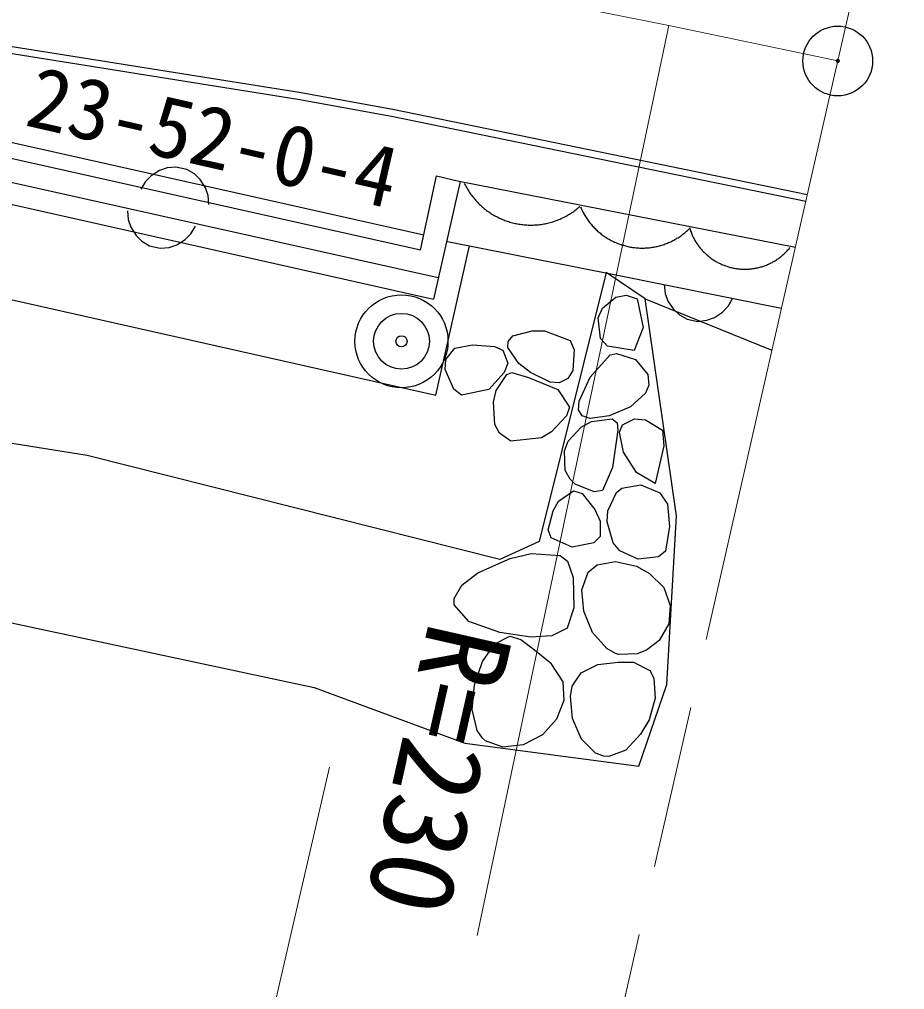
# Model space of a CAD drawing. Units: millimetres, scale not verified. Extents: x 40000 to 680000, y 20000 to 380000.
# Drawn here: x 544474 to 563504, y 247951 to 268813 of the extents above; entities that cross this region are included whole.
import ezdxf
from ezdxf.enums import TextEntityAlignment as Align

# ---------------------------------------------------------------- set-up
doc = ezdxf.new("R2010")
doc.units = ezdxf.units.MM
doc.header["$LTSCALE"] = 1000
doc.linetypes.add('CHAIN', pattern=[18.5, 12, -1.5, 3.5, -1.5])
for name, color, linetype, lineweight in [('M-BGD', 7, 'Continuous', 25), ('M-BMK', 2, 'CHAIN', 13), ('M-BMK-SRVR', 3, 'Continuous', 25), ('M-STR-HTXT', 7, 'Continuous', 13)]:
    doc.layers.add(name, color=color, linetype=linetype, lineweight=lineweight)
doc.styles.add('ＭＳ ゴシック', font='')
doc.styles.get('ＭＳ ゴシック').set_extended_font_data('MS Gothic')

msp = doc.modelspace()

# ---------------------------------------------------------------- linework, layer by layer
at = {"layer": 'M-BGD'}
for p, q in [((543133, 268419), (550487, 267245)), ((543112, 268270), (550461, 267097)), ((550487, 267245), (552500, 266880)), ((550461, 267097), (552471, 266733)), ((552500, 266880), (561414, 265048)), ((552471, 266733), (561381, 264902)), ((543171, 266427), (553167, 264179)), ((553097, 263852), (543099, 266087)), ((553479, 263254), (543022, 265592)), ((547649, 265620), (547483, 265565)), ((547838, 265639), (547649, 265620)), ((548072, 265586), (547838, 265639)), ((548235, 265489), (548072, 265586)), ((547304, 265451), (547183, 265324)), ((547483, 265565), (547304, 265451)), ((548361, 265368), (548235, 265489)), ((548475, 265189), (548361, 265368)), ((553097, 263852), (553441, 265447)), ((553441, 265447), (553949, 265330)), ((547183, 265324), (547085, 265162)), ((548530, 265023), (548475, 265189)), ((553949, 265330), (553379, 262796)), ((553928, 265335), (561157, 263917)), ((542944, 265144), (553374, 262798)), ((548549, 264834), (548530, 265023)), ((546795, 264700), (546814, 264511)), ((546814, 264511), (546868, 264344)), ((546868, 264344), (546981, 264165)), ((548159, 264203), (548258, 264366)), ((546981, 264165), (547107, 264044)), ((548038, 264077), (548159, 264203)), ((547107, 264044), (547269, 263945)), ((547269, 263945), (547503, 263892)), ((547503, 263892), (547692, 263910)), ((547692, 263910), (547858, 263964)), ((547858, 263964), (548038, 264077)), ((553428, 260735), (554150, 263945)), ((553674, 264040), (557223, 263334)), ((557085, 263371), (555645, 257585)), ((557928, 262801), (557085, 263371)), ((557223, 263334), (560858, 262601)), ((542637, 263163), (553428, 260735)), ((558334, 263110), (558357, 262921)), ((557297, 262837), (557520, 262880)), ((557520, 262880), (557756, 262806)), ((558357, 262921), (558416, 262757)), ((557007, 262605), (557297, 262837)), ((557756, 262806), (557884, 262188)), ((558599, 258142), (557928, 262801)), ((557928, 262801), (560652, 261698)), ((558416, 262757), (558533, 262580)), ((559592, 262520), (559710, 262649)), ((559710, 262649), (559804, 262813)), ((556917, 262394), (557007, 262605)), ((558533, 262580), (558662, 262462)), ((558662, 262462), (558827, 262368)), ((559415, 262402), (559592, 262520)), ((556969, 261952), (556917, 262394)), ((558827, 262368), (559062, 262320)), ((559062, 262320), (559251, 262344)), ((559251, 262344), (559415, 262402)), ((555079, 262006), (555495, 262117)), ((555495, 262117), (555761, 262117)), ((555761, 262117), (556313, 261906)), ((557884, 262188), (557688, 261691)), ((553832, 261745), (554216, 261819)), ((554216, 261819), (554689, 261783)), ((554976, 261759), (554982, 261887)), ((554982, 261887), (555079, 262006)), ((556313, 261906), (556400, 261711)), ((557119, 261788), (556969, 261952)), ((553638, 261501), (553832, 261745)), ((554689, 261783), (554866, 261701)), ((554866, 261701), (554972, 261419)), ((555213, 261412), (554976, 261759)), ((556400, 261711), (556373, 261263)), ((557688, 261691), (557119, 261788)), ((557172, 261601), (557314, 261631)), ((557314, 261631), (557717, 261502)), ((553628, 261285), (553638, 261501)), ((554972, 261419), (554898, 261223)), ((555461, 261218), (555213, 261412)), ((556748, 261120), (557172, 261601)), ((557717, 261502), (557986, 261174)), ((553810, 260863), (553628, 261285)), ((554898, 261223), (554568, 260857)), ((554956, 261177), (555064, 261221)), ((555064, 261221), (555418, 261116)), ((555886, 261011), (555461, 261218)), ((556373, 261263), (556266, 261094)), ((554724, 260832), (554956, 261177)), ((555418, 261116), (556046, 260855)), ((556080, 261000), (555886, 261011)), ((556266, 261094), (556080, 261000)), ((556510, 260604), (556748, 261120)), ((557986, 261174), (558005, 260948)), ((553979, 260733), (553810, 260863)), ((554568, 260857), (553979, 260733)), ((554665, 260590), (554724, 260832)), ((556046, 260855), (556303, 260477)), ((557933, 260777), (557612, 260482)), ((558005, 260948), (557933, 260777)), ((545934, 259433), (537704, 260746)), ((554694, 260104), (554665, 260590)), ((556495, 260415), (556510, 260604)), ((556303, 260477), (556233, 260287)), ((556571, 260286), (556495, 260415)), ((557612, 260482), (557155, 260288)), ((556233, 260287), (555912, 259942)), ((556550, 260044), (556776, 260169)), ((556747, 260232), (556571, 260286)), ((557155, 260288), (556747, 260232)), ((556776, 260169), (557215, 260221)), ((557215, 260221), (557327, 260138)), ((557437, 260098), (557701, 260222)), ((557701, 260222), (557932, 260206)), ((557932, 260206), (558300, 259980)), ((554793, 259914), (554694, 260104)), ((555912, 259942), (555695, 259813)), ((556275, 259743), (556550, 260044)), ((557342, 259977), (557224, 259180)), ((557327, 260138), (557342, 259977)), ((557375, 259937), (557437, 260098)), ((557461, 259506), (557375, 259937)), ((558300, 259980), (558325, 259645)), ((555041, 259741), (554793, 259914)), ((555695, 259813), (555041, 259741)), ((556191, 259533), (556275, 259743)), ((556209, 259111), (556191, 259533)), ((558325, 259645), (558139, 258834)), ((554801, 257202), (545934, 259433)), ((557741, 259072), (557461, 259506)), ((556316, 258929), (556209, 259111)), ((557224, 259180), (557010, 258683)), ((556422, 258821), (556316, 258929)), ((558139, 258834), (557741, 259072)), ((556828, 258657), (556422, 258821)), ((557310, 258638), (557428, 258731)), ((557428, 258731), (557837, 258802)), ((557837, 258802), (558239, 258630)), ((556066, 258455), (556383, 258675)), ((556383, 258675), (556569, 258621)), ((556569, 258621), (556842, 258272)), ((557010, 258683), (556828, 258657)), ((557124, 258245), (557310, 258638)), ((558239, 258630), (558407, 258387)), ((555949, 258248), (556066, 258455)), ((556842, 258272), (556957, 258026)), ((558407, 258387), (558448, 257908)), ((555843, 257839), (555949, 258248)), ((557108, 258010), (557124, 258245)), ((558396, 254512), (558599, 258142)), ((556957, 258026), (556960, 257692)), ((557238, 257559), (557108, 258010)), ((558448, 257908), (558364, 257376)), ((555904, 257666), (555843, 257839)), ((556358, 257468), (555904, 257666)), ((556960, 257692), (556821, 257558)), ((555645, 257585), (554801, 257202)), ((556821, 257558), (556358, 257468)), ((557385, 257385), (557238, 257559)), ((554329, 256913), (555028, 257224)), ((555028, 257224), (555476, 257332)), ((555476, 257332), (556099, 257285)), ((556099, 257285), (556255, 257163)), ((557779, 257206), (557385, 257385)), ((558213, 257258), (557779, 257206)), ((558364, 257376), (558213, 257258)), ((556255, 257163), (556376, 256816)), ((556700, 256925), (556896, 257086)), ((556896, 257086), (557292, 257157)), ((557292, 257157), (557739, 257056)), ((557739, 257056), (558021, 256900)), ((553986, 256646), (554329, 256913)), ((556376, 256816), (556396, 256158)), ((556566, 256550), (556700, 256925)), ((558021, 256900), (558325, 256599)), ((553819, 256363), (553986, 256646)), ((558325, 256599), (558467, 256214)), ((541474, 256446), (550809, 254444)), ((556608, 256086), (556566, 256550)), ((553821, 256223), (553819, 256363)), ((554135, 255867), (553821, 256223)), ((558467, 256214), (558433, 255814)), ((556396, 256158), (556252, 255723)), ((556795, 255631), (556608, 256086)), ((554802, 255628), (554135, 255867)), ((558433, 255814), (558225, 255457)), ((555466, 255528), (554802, 255628)), ((555920, 255559), (555466, 255528)), ((556252, 255723), (555920, 255559)), ((557101, 255283), (556795, 255631)), ((554433, 255006), (554695, 255389)), ((554695, 255389), (555015, 255549)), ((555015, 255549), (555256, 255479)), ((555256, 255479), (555549, 255256)), ((558225, 255457), (557952, 255253)), ((555549, 255256), (555885, 254984)), ((557289, 255181), (557101, 255283)), ((557352, 255160), (557289, 255181)), ((557756, 255170), (557352, 255160)), ((557952, 255253), (557756, 255170)), ((554261, 254501), (554433, 255006)), ((555885, 254984), (556160, 254567)), ((556548, 254766), (556906, 254940)), ((556906, 254940), (557348, 254995)), ((557348, 254995), (557678, 254989)), ((557678, 254989), (558025, 254811)), ((556360, 254473), (556548, 254766)), ((558025, 254811), (558111, 254647)), ((556160, 254567), (556175, 254168)), ((557791, 252757), (558396, 254512)), ((558111, 254647), (558142, 254221)), ((550809, 254444), (554049, 253253)), ((554210, 253973), (554261, 254501)), ((556320, 254257), (556360, 254473)), ((556175, 254168), (556018, 253766)), ((556368, 253779), (556320, 254257)), ((558142, 254221), (558010, 253750)), ((554312, 253521), (554210, 253973)), ((556018, 253766), (555722, 253432)), ((556560, 253334), (556368, 253779)), ((558010, 253750), (557830, 253442)), ((554431, 253355), (554312, 253521)), ((554492, 253298), (554431, 253355)), ((554865, 253161), (554492, 253298)), ((555722, 253432), (555304, 253215)), ((556859, 253034), (556560, 253334)), ((557830, 253442), (557508, 253103)), ((554049, 253253), (557791, 252757)), ((555304, 253215), (554865, 253161)), ((557508, 253103), (557146, 252963)), ((557037, 252972), (556859, 253034)), ((557146, 252963), (557036, 252972))]:
    msp.add_line(p, q, dxfattribs=at)
for points in [[(554037, 265290), (554050, 265265), (554063, 265240), (554076, 265215), (554090, 265190), (554104, 265166), (554119, 265142), (554134, 265118), (554149, 265094), (554165, 265071), (554182, 265048), (554199, 265025), (554216, 265003), (554233, 264981), (554251, 264959), (554270, 264937), (554288, 264916), (554307, 264895), (554327, 264875), (554347, 264855), (554367, 264835), (554387, 264816), (554408, 264797), (554429, 264778), (554451, 264760), (554473, 264742), (554495, 264724), (554517, 264707), (554540, 264690), (554563, 264674), (554587, 264658), (554610, 264643), (554634, 264628), (554658, 264613), (554683, 264599), (554707, 264585), (554732, 264572), (554757, 264559), (554783, 264546), (554808, 264535), (554834, 264523), (554860, 264512), (554886, 264501), (554913, 264491), (554939, 264482), (554966, 264472), (554993, 264464), (555020, 264456), (555047, 264448), (555074, 264441), (555102, 264434), (555129, 264427), (555157, 264422), (555185, 264416), (555213, 264412), (555240, 264407), (555268, 264403), (555297, 264400), (555325, 264397), (555353, 264395), (555381, 264393), (555409, 264392), (555437, 264391), (555466, 264391), (555494, 264391), (555522, 264392), (555550, 264393), (555579, 264395), (555607, 264397), (555635, 264399), (555663, 264403), (555691, 264406), (555719, 264411), (555747, 264415), (555774, 264420), (555802, 264426), (555830, 264432), (555857, 264439), (555884, 264446), (555912, 264454), (555939, 264462), (555966, 264470), (555992, 264479), (556019, 264489), (556045, 264499), (556072, 264509), (556098, 264520), (556123, 264532), (556149, 264544), (556174, 264556), (556200, 264569), (556225, 264582), (556249, 264596), (556274, 264610), (556298, 264624), (556322, 264639), (556346, 264654), (556369, 264670), (556392, 264686), (556415, 264703), (556438, 264720), (556460, 264738), (556482, 264755), (556503, 264774), (556525, 264792)], [(556538, 264776), (556548, 264753), (556558, 264730), (556569, 264707), (556581, 264684), (556592, 264661), (556605, 264639), (556617, 264617), (556630, 264595), (556643, 264573), (556657, 264551), (556671, 264530), (556686, 264509), (556700, 264488), (556716, 264468), (556731, 264448), (556747, 264428), (556763, 264408), (556780, 264389), (556797, 264370), (556814, 264351), (556832, 264333), (556850, 264314), (556868, 264297), (556886, 264279), (556905, 264262), (556924, 264245), (556944, 264229), (556964, 264213), (556984, 264197), (557004, 264181), (557024, 264166), (557045, 264152), (557066, 264137), (557088, 264123), (557109, 264110), (557131, 264097), (557153, 264084), (557175, 264071), (557198, 264059), (557221, 264048), (557244, 264037), (557267, 264026), (557290, 264016), (557313, 264006), (557337, 263996), (557361, 263987), (557385, 263978), (557409, 263970), (557433, 263962), (557458, 263955), (557482, 263948), (557507, 263941), (557531, 263935), (557556, 263929), (557581, 263924), (557606, 263919), (557631, 263915), (557657, 263911), (557682, 263908), (557707, 263905), (557733, 263902), (557758, 263900), (557783, 263898), (557809, 263897), (557834, 263897), (557860, 263896), (557885, 263896), (557911, 263897), (557936, 263898), (557962, 263900), (557987, 263902), (558013, 263904), (558038, 263907), (558063, 263910), (558088, 263914), (558113, 263918), (558139, 263923), (558164, 263928), (558188, 263933), (558213, 263939), (558238, 263946), (558262, 263953), (558287, 263960), (558311, 263968), (558335, 263976), (558359, 263984), (558383, 263993), (558407, 264003), (558430, 264013), (558454, 264023), (558477, 264033), (558500, 264045), (558523, 264056), (558545, 264068), (558567, 264080), (558590, 264093), (558611, 264106), (558633, 264119), (558655, 264133), (558676, 264147), (558697, 264162), (558717, 264177), (558738, 264192), (558758, 264208), (558778, 264224), (558797, 264240), (558816, 264257), (558835, 264274), (558854, 264291), (558872, 264309)], [(558878, 264339), (558884, 264318), (558891, 264297), (558898, 264277), (558905, 264256), (558913, 264236), (558921, 264215), (558929, 264195), (558938, 264175), (558947, 264155), (558957, 264135), (558966, 264116), (558977, 264097), (558987, 264077), (558998, 264058), (559009, 264040), (559021, 264021), (559033, 264003), (559045, 263985), (559057, 263967), (559070, 263949), (559083, 263931), (559097, 263914), (559110, 263897), (559124, 263880), (559139, 263864), (559153, 263847), (559168, 263831), (559183, 263816), (559199, 263800), (559214, 263785), (559230, 263770), (559247, 263755), (559263, 263741), (559280, 263727), (559297, 263713), (559314, 263700), (559332, 263686), (559349, 263674), (559367, 263661), (559385, 263649), (559404, 263637), (559422, 263625), (559441, 263614), (559460, 263603), (559479, 263593), (559498, 263582), (559518, 263572), (559537, 263563), (559557, 263554), (559577, 263545), (559597, 263536), (559618, 263528), (559638, 263520), (559659, 263513), (559679, 263506), (559700, 263499), (559721, 263493), (559742, 263487), (559763, 263481), (559785, 263476), (559806, 263471), (559827, 263467), (559849, 263462), (559870, 263459), (559892, 263455), (559914, 263452), (559935, 263450), (559957, 263448), (559979, 263446), (560001, 263444), (560023, 263443), (560044, 263443), (560066, 263442), (560088, 263442), (560110, 263443), (560132, 263444), (560154, 263445), (560176, 263447), (560197, 263449), (560219, 263451), (560241, 263454), (560262, 263457), (560284, 263461), (560305, 263465), (560327, 263469), (560348, 263474), (560370, 263479), (560391, 263484), (560412, 263490), (560433, 263496), (560454, 263503), (560474, 263510), (560495, 263517), (560516, 263524), (560536, 263532), (560556, 263541), (560576, 263550), (560596, 263559), (560616, 263568), (560635, 263578), (560655, 263588), (560674, 263598), (560693, 263609), (560712, 263620), (560731, 263632), (560749, 263643), (560767, 263655), (560785, 263668), (560803, 263681), (560821, 263694), (560838, 263707), (560855, 263721), (560872, 263735), (560888, 263749), (560905, 263763), (560921, 263778), (560937, 263793), (560952, 263809), (560968, 263824), (560983, 263840), (560997, 263856), (561012, 263873), (561026, 263889), (561040, 263906)]]:
    msp.add_lwpolyline(points, dxfattribs=at)
at = {"layer": 'M-BMK'}
for p, q in [((570982, 307045), (561898, 267178)), ((558434, 268685), (562067, 267919)), ((561898, 267178), (553080, 228392))]:
    msp.add_line(p, q, dxfattribs=at)
msp.add_lwpolyline([(558434, 268685), (553436, 269681), (548417, 270565), (543379, 271338), (538326, 272000), (533259, 272549), (528182, 272986)], dxfattribs=at)
at = {"layer": 'M-BMK-SRVR'}
msp.add_lwpolyline([(562097, 267919), (562097, 267920), (562097, 267921), (562097, 267921), (562097, 267922), (562097, 267922), (562097, 267923), (562097, 267923), (562097, 267924), (562097, 267924), (562097, 267925), (562097, 267925), (562097, 267926), (562097, 267926), (562097, 267927), (562096, 267927), (562096, 267928), (562096, 267928), (562096, 267929), (562096, 267929), (562096, 267930), (562095, 267930), (562095, 267931), (562095, 267931), (562095, 267932), (562095, 267932), (562094, 267933), (562094, 267933), (562094, 267934), (562094, 267934), (562093, 267935), (562093, 267935), (562093, 267935), (562093, 267936), (562092, 267936), (562092, 267937), (562092, 267937), (562091, 267938), (562091, 267938), (562091, 267938), (562090, 267939), (562090, 267939), (562090, 267940), (562089, 267940), (562089, 267940), (562089, 267941), (562088, 267941), (562088, 267941), (562087, 267942), (562087, 267942), (562087, 267942), (562086, 267943), (562086, 267943), (562085, 267943), (562085, 267944), (562085, 267944), (562084, 267944), (562084, 267945), (562083, 267945), (562083, 267945), (562082, 267945), (562082, 267946), (562081, 267946), (562081, 267946), (562080, 267946), (562080, 267947), (562080, 267947), (562079, 267947), (562079, 267947), (562078, 267948), (562078, 267948), (562077, 267948), (562077, 267948), (562076, 267948), (562076, 267948), (562075, 267948), (562075, 267949), (562074, 267949), (562074, 267949), (562073, 267949), (562073, 267949), (562072, 267949), (562071, 267949), (562071, 267949), (562070, 267949), (562070, 267949), (562069, 267949), (562069, 267949), (562068, 267949), (562068, 267949), (562067, 267949), (562067, 267949), (562066, 267949), (562066, 267949), (562065, 267949), (562065, 267949), (562064, 267949), (562064, 267949), (562063, 267949), (562063, 267949), (562062, 267949), (562062, 267949), (562061, 267949), (562061, 267949), (562060, 267949), (562060, 267948), (562059, 267948), (562059, 267948), (562058, 267948), (562058, 267948), (562057, 267948), (562057, 267947), (562056, 267947), (562056, 267947), (562055, 267947), (562055, 267947), (562054, 267946), (562054, 267946), (562053, 267946), (562053, 267946), (562052, 267945), (562052, 267945), (562051, 267945), (562051, 267945), (562050, 267944), (562050, 267944), (562050, 267944), (562049, 267943), (562049, 267943), (562048, 267943), (562048, 267942), (562048, 267942), (562047, 267942), (562047, 267941), (562046, 267941), (562046, 267941), (562046, 267940), (562045, 267940), (562045, 267939), (562045, 267939), (562044, 267939), (562044, 267938), (562044, 267938), (562043, 267937), (562043, 267937), (562043, 267937), (562042, 267936), (562042, 267936), (562042, 267935), (562042, 267935), (562041, 267934), (562041, 267934), (562041, 267933), (562041, 267933), (562040, 267932), (562040, 267932), (562040, 267931), (562040, 267931), (562040, 267930), (562039, 267930), (562039, 267930), (562039, 267929), (562039, 267929), (562039, 267928), (562039, 267928), (562038, 267927), (562038, 267926), (562038, 267926), (562038, 267925), (562038, 267925), (562038, 267924), (562038, 267924), (562038, 267923), (562038, 267923), (562038, 267922), (562038, 267922), (562037, 267921), (562037, 267921), (562037, 267920), (562037, 267920), (562037, 267919), (562037, 267919), (562037, 267918), (562037, 267918), (562038, 267917), (562038, 267917), (562038, 267916), (562038, 267916), (562038, 267915), (562038, 267915), (562038, 267914), (562038, 267913), (562038, 267913), (562038, 267912), (562038, 267912), (562039, 267911), (562039, 267911), (562039, 267910), (562039, 267910), (562039, 267909), (562039, 267909), (562040, 267908), (562040, 267908), (562040, 267907), (562040, 267907), (562040, 267907), (562041, 267906), (562041, 267906), (562041, 267905), (562041, 267905), (562042, 267904), (562042, 267904), (562042, 267903), (562042, 267903), (562043, 267902), (562043, 267902), (562043, 267902), (562044, 267901), (562044, 267901), (562044, 267900), (562045, 267900), (562045, 267900), (562045, 267899), (562046, 267899), (562046, 267898), (562046, 267898), (562047, 267898), (562047, 267897), (562048, 267897), (562048, 267897), (562048, 267896), (562049, 267896), (562049, 267896), (562050, 267895), (562050, 267895), (562050, 267895), (562051, 267894), (562051, 267894), (562052, 267894), (562052, 267894), (562053, 267893), (562053, 267893), (562054, 267893), (562054, 267893), (562055, 267892), (562055, 267892), (562056, 267892), (562056, 267892), (562057, 267892), (562057, 267891), (562058, 267891), (562058, 267891), (562059, 267891), (562059, 267891), (562060, 267891), (562060, 267890), (562061, 267890), (562061, 267890), (562062, 267890), (562062, 267890), (562063, 267890), (562063, 267890), (562064, 267890), (562064, 267890), (562065, 267890), (562065, 267890), (562066, 267890), (562066, 267889), (562067, 267889), (562067, 267889), (562068, 267889), (562068, 267889), (562069, 267890), (562069, 267890), (562070, 267890), (562070, 267890), (562071, 267890), (562071, 267890), (562072, 267890), (562073, 267890), (562073, 267890), (562074, 267890), (562074, 267890), (562075, 267890), (562075, 267890), (562076, 267891), (562076, 267891), (562077, 267891), (562077, 267891), (562078, 267891), (562078, 267891), (562079, 267892), (562079, 267892), (562080, 267892), (562080, 267892), (562080, 267892), (562081, 267893), (562081, 267893), (562082, 267893), (562082, 267893), (562083, 267894), (562083, 267894), (562084, 267894), (562084, 267895), (562085, 267895), (562085, 267895), (562085, 267895), (562086, 267896), (562086, 267896), (562087, 267896), (562087, 267897), (562087, 267897), (562088, 267897), (562088, 267898), (562089, 267898), (562089, 267899), (562089, 267899), (562090, 267899), (562090, 267900), (562090, 267900), (562091, 267901), (562091, 267901), (562091, 267901), (562092, 267902), (562092, 267902), (562092, 267903), (562093, 267903), (562093, 267904), (562093, 267904), (562093, 267904), (562094, 267905), (562094, 267905), (562094, 267906), (562094, 267906), (562095, 267907), (562095, 267907), (562095, 267908), (562095, 267908), (562095, 267909), (562096, 267909), (562096, 267910), (562096, 267910), (562096, 267911), (562096, 267911), (562096, 267912), (562097, 267912), (562097, 267913), (562097, 267913), (562097, 267914), (562097, 267914), (562097, 267915), (562097, 267915), (562097, 267916), (562097, 267916), (562097, 267917), (562097, 267917), (562097, 267918), (562097, 267918), (562097, 267919)], close=True, dxfattribs=at)
for centre, radius in [((562067, 267919), 750), ((562067, 267919), 29.9), ((552688, 261892), 1000), ((552688, 261892), 600), ((552688, 261892), 120)]:
    msp.add_circle(centre, radius, dxfattribs=at)
at = {"layer": 'M-STR-HTXT'}
for p, q in [((558434, 268685), (554312, 249115)), ((551140, 252733), (546300, 231752))]:
    msp.add_line(p, q, dxfattribs=at)

# ---------------------------------------------------------------- texts
at = {"layer": 'M-BMK-SRVR', "style": 'ＭＳ ゴシック'}
msp.add_text('23-52-0-4', height=1320, rotation=347.13, dxfattribs=at).set_placement((544468, 266156), align=Align.BOTTOM_LEFT)
at = {"layer": 'M-STR-HTXT', "style": 'ＭＳ ゴシック'}
msp.add_text('R=230', height=1833, rotation=257.233, dxfattribs=at).set_placement((552756, 256041), align=Align.BOTTOM_LEFT)

doc.saveas('drawing.dxf')
